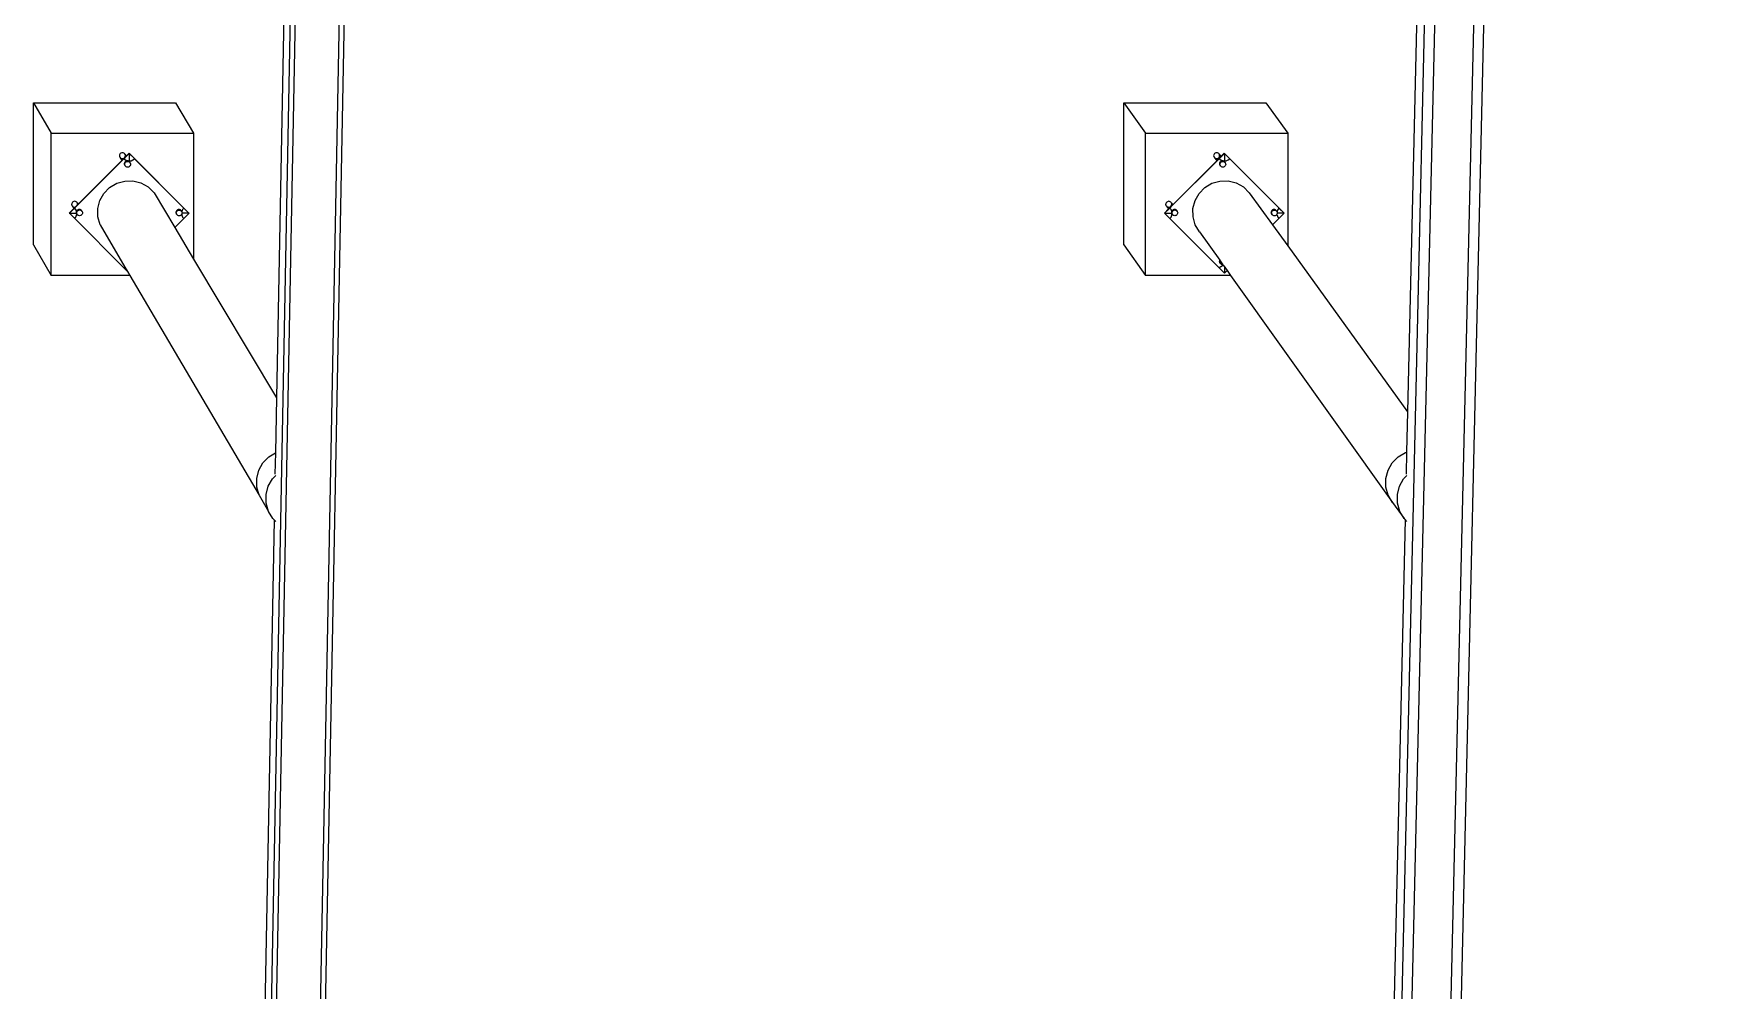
# Model space of a CAD drawing. Extents: x -1616 to 1629, y -1713 to 1708.
# Drawn here: x 709.9 to 945.7, y -1331.8 to -1197.2 of the extents above; entities that cross this region are included whole.
import ezdxf

# ---------------------------------------------------------------- set-up
doc = ezdxf.new("R2010")
doc.units = 0
doc.header["$MEASUREMENT"] = 0
doc.layers.get('0').update_dxf_attribs({"linetype": 'CONTINUOUS'})

msp = doc.modelspace()

# ---------------------------------------------------------------- linework, layer by layer
for p, q in [((736.24, -1712.91), (773.25, 240.58)), ((736.95, -1712.91), (774, 240.58)), ((743.06, -1712.91), (780.42, 240.58)), ((893.64, -1712.91), (938.57, 240.58)), ((895.06, -1712.91), (940.06, 240.58)), ((900.47, -1712.91), (945.74, 240.58)), ((745.31, -1632.4), (779.58, 158.03)), ((903.76, -1632.4), (945.31, 158.03)), ((747.5, -1068.68), (744.1, -1248.44)), ((907.31, -1068.58), (903.14, -1250.38)), ((709.95, -1206.95), (729.89, -1206.95)), ((709.95, -1226.9), (709.95, -1206.95)), ((709.95, -1206.95), (712.44, -1211.19)), ((729.89, -1206.95), (732.45, -1211.19)), ((863.26, -1206.95), (883.2, -1206.95)), ((863.26, -1226.9), (863.26, -1206.95)), ((863.26, -1206.95), (866.29, -1211.19)), ((883.2, -1206.95), (886.3, -1211.19)), ((712.44, -1211.19), (732.45, -1211.19)), ((712.44, -1231.2), (712.44, -1211.19)), ((732.45, -1211.19), (732.45, -1228.9)), ((866.29, -1211.19), (886.3, -1211.19)), ((866.29, -1231.2), (866.29, -1211.19)), ((886.3, -1211.19), (886.3, -1227.07)), ((722.04, -1214.25), (722.03, -1214.36)), ((722.08, -1214.15), (722.04, -1214.25)), ((722.15, -1214.07), (722.08, -1214.15)), ((722.24, -1214), (722.15, -1214.07)), ((722.34, -1213.96), (722.24, -1214)), ((722.44, -1213.95), (722.34, -1213.96)), ((722.55, -1213.96), (722.44, -1213.95)), ((722.65, -1214), (722.55, -1213.96)), ((722.74, -1214.07), (722.65, -1214)), ((722.8, -1214.15), (722.74, -1214.07)), ((722.85, -1214.25), (722.8, -1214.15)), ((722.8, -1214.15), (722.97, -1214.44)), ((722.86, -1214.36), (722.85, -1214.25)), ((722.97, -1214.44), (723.38, -1214.03)), ((722.99, -1214.47), (723.4, -1214.06)), ((723.38, -1214.03), (724.12, -1214.77)), ((723.38, -1214.03), (723.4, -1214.06)), ((723.4, -1214.06), (724.12, -1214.78)), ((723.4, -1214.06), (723.4, -1215.1)), ((723.4, -1214.06), (723.4, -1215.1)), ((875.89, -1214.25), (875.88, -1214.36)), ((875.93, -1214.15), (875.89, -1214.25)), ((876, -1214.07), (875.93, -1214.15)), ((876.09, -1214), (876, -1214.07)), ((876.19, -1213.96), (876.09, -1214)), ((876.29, -1213.95), (876.19, -1213.96)), ((876.4, -1213.96), (876.29, -1213.95)), ((876.5, -1214), (876.4, -1213.96)), ((876.59, -1214.07), (876.5, -1214)), ((876.65, -1214.15), (876.59, -1214.07)), ((876.7, -1214.25), (876.65, -1214.15)), ((876.65, -1214.15), (876.9, -1214.5)), ((876.71, -1214.36), (876.7, -1214.25)), ((876.9, -1214.5), (877.37, -1214.03)), ((876.92, -1214.53), (877.39, -1214.06)), ((877.37, -1214.03), (878.11, -1214.77)), ((877.37, -1214.03), (877.39, -1214.06)), ((877.39, -1214.06), (878.11, -1214.78)), ((877.39, -1214.06), (877.39, -1215.1)), ((877.39, -1214.06), (877.39, -1215.1)), ((716.21, -1221.2), (722.37, -1215.05)), ((716.23, -1221.23), (722.38, -1215.07)), ((722.03, -1214.36), (722.04, -1214.47)), ((722.04, -1214.47), (722.08, -1214.57)), ((722.08, -1214.57), (722.15, -1214.66)), ((722.08, -1214.57), (722.37, -1215.05)), ((722.15, -1214.66), (722.24, -1214.72)), ((722.24, -1214.72), (722.34, -1214.76)), ((722.34, -1214.76), (722.44, -1214.78)), ((722.37, -1215.05), (722.64, -1214.77)), ((722.37, -1215.05), (722.38, -1215.07)), ((722.38, -1215.07), (722.66, -1214.8)), ((722.44, -1214.78), (722.55, -1214.76)), ((722.55, -1214.76), (722.65, -1214.72)), ((722.64, -1214.77), (722.97, -1214.44)), ((722.64, -1214.77), (722.67, -1214.79)), ((722.64, -1214.77), (722.66, -1214.8)), ((722.65, -1214.72), (722.74, -1214.66)), ((722.66, -1214.8), (722.67, -1214.79)), ((722.66, -1214.8), (722.87, -1214.97)), ((722.67, -1214.79), (722.99, -1214.47)), ((722.73, -1215.4), (722.71, -1215.51)), ((722.71, -1215.51), (722.73, -1215.62)), ((722.74, -1215.41), (722.72, -1215.52)), ((722.74, -1215.41), (722.72, -1215.52)), ((722.72, -1215.52), (722.74, -1215.63)), ((722.72, -1215.52), (722.74, -1215.63)), ((722.77, -1215.3), (722.73, -1215.4)), ((722.73, -1215.62), (722.77, -1215.72)), ((722.74, -1214.66), (722.8, -1214.57)), ((722.78, -1215.31), (722.74, -1215.41)), ((722.78, -1215.31), (722.74, -1215.41)), ((722.74, -1215.52), (722.75, -1215.42)), ((722.75, -1215.62), (722.74, -1215.52)), ((722.74, -1215.63), (722.78, -1215.73)), ((722.74, -1215.63), (722.78, -1215.73)), ((722.75, -1215.42), (722.79, -1215.32)), ((722.79, -1215.72), (722.75, -1215.62)), ((722.83, -1215.22), (722.77, -1215.3)), ((722.77, -1215.58), (722.78, -1215.48)), ((722.78, -1215.68), (722.77, -1215.58)), ((722.77, -1215.72), (722.83, -1215.8)), ((722.84, -1215.23), (722.78, -1215.31)), ((722.84, -1215.23), (722.78, -1215.31)), ((722.78, -1215.48), (722.82, -1215.38)), ((722.81, -1215.75), (722.78, -1215.68)), ((722.78, -1215.73), (722.83, -1215.8)), ((722.78, -1215.73), (722.83, -1215.8)), ((722.79, -1215.32), (722.85, -1215.24)), ((722.81, -1215.75), (722.79, -1215.72)), ((722.79, -1215.72), (722.82, -1215.78)), ((722.8, -1214.57), (722.85, -1214.47)), ((722.82, -1215.78), (722.81, -1215.75)), ((722.82, -1215.38), (722.89, -1215.3)), ((722.84, -1215.8), (722.82, -1215.78)), ((722.92, -1215.15), (722.83, -1215.22)), ((722.84, -1215.8), (722.83, -1215.8)), ((722.83, -1215.8), (722.84, -1215.81)), ((722.83, -1215.8), (722.84, -1215.81)), ((722.89, -1215.86), (722.84, -1215.8)), ((722.84, -1215.81), (722.86, -1215.83)), ((722.84, -1215.81), (722.84, -1215.81)), ((722.84, -1215.81), (722.86, -1215.83)), ((722.84, -1215.81), (722.84, -1215.81)), ((722.85, -1214.47), (722.86, -1214.36)), ((722.85, -1215.24), (722.94, -1215.17)), ((722.85, -1215.24), (722.9, -1215.28)), ((722.87, -1214.97), (723.13, -1215.07)), ((722.89, -1215.3), (722.9, -1215.28)), ((722.97, -1215.93), (722.89, -1215.86)), ((722.9, -1215.28), (722.97, -1215.23)), ((723.02, -1215.11), (722.92, -1215.15)), ((722.94, -1215.17), (723.03, -1215.13)), ((722.97, -1214.44), (722.99, -1214.47)), ((722.97, -1215.23), (723.07, -1215.19)), ((723.07, -1215.97), (722.97, -1215.93)), ((723.13, -1215.09), (723.02, -1215.11)), ((723.03, -1215.13), (723.14, -1215.12)), ((723.07, -1215.19), (723.17, -1215.18)), ((723.17, -1215.98), (723.07, -1215.97)), ((723.13, -1215.07), (723.4, -1215.11)), ((723.24, -1215.11), (723.13, -1215.09)), ((723.14, -1215.12), (723.24, -1215.13)), ((723.17, -1215.18), (723.28, -1215.19)), ((723.28, -1215.97), (723.17, -1215.98)), ((723.34, -1215.15), (723.24, -1215.11)), ((723.24, -1215.13), (723.34, -1215.17)), ((723.28, -1215.19), (723.37, -1215.23)), ((723.37, -1215.93), (723.28, -1215.97)), ((723.42, -1215.22), (723.34, -1215.15)), ((723.34, -1215.17), (723.42, -1215.24)), ((723.37, -1215.23), (723.46, -1215.3)), ((723.46, -1215.86), (723.37, -1215.93)), ((723.4, -1215.11), (723.67, -1215.07)), ((723.49, -1215.3), (723.42, -1215.22)), ((723.42, -1215.24), (723.49, -1215.32)), ((723.5, -1215.31), (723.43, -1215.23)), ((723.5, -1215.31), (723.43, -1215.23)), ((723.46, -1215.3), (723.5, -1215.35)), ((723.52, -1215.78), (723.46, -1215.86)), ((723.52, -1215.37), (723.49, -1215.3)), ((723.49, -1215.32), (723.5, -1215.35)), ((723.49, -1215.32), (723.52, -1215.37)), ((723.54, -1215.41), (723.5, -1215.31)), ((723.54, -1215.41), (723.5, -1215.31)), ((723.5, -1215.35), (723.52, -1215.37)), ((723.52, -1215.37), (723.52, -1215.37)), ((723.52, -1215.37), (723.52, -1215.38)), ((723.52, -1215.38), (723.56, -1215.48)), ((723.56, -1215.68), (723.52, -1215.78)), ((723.54, -1215.43), (723.54, -1215.41)), ((723.54, -1215.43), (723.54, -1215.41)), ((723.56, -1215.48), (723.57, -1215.58)), ((723.57, -1215.58), (723.56, -1215.68)), ((723.67, -1215.07), (723.92, -1214.97)), ((723.92, -1214.97), (724.14, -1214.8)), ((724.12, -1214.78), (724.12, -1214.77)), ((724.12, -1214.77), (724.14, -1214.8)), ((724.12, -1214.77), (731.05, -1221.7)), ((724.12, -1214.78), (724.14, -1214.8)), ((724.14, -1214.8), (731.05, -1221.71)), ((870.13, -1221.27), (876.31, -1215.09)), ((870.15, -1221.3), (876.33, -1215.12)), ((875.88, -1214.36), (875.89, -1214.47)), ((875.89, -1214.47), (875.93, -1214.57)), ((875.93, -1214.57), (876, -1214.66)), ((875.93, -1214.57), (876.31, -1215.09)), ((876, -1214.66), (876.09, -1214.72)), ((876.09, -1214.72), (876.19, -1214.76)), ((876.19, -1214.76), (876.29, -1214.78)), ((876.29, -1214.78), (876.4, -1214.76)), ((876.31, -1215.09), (876.63, -1214.77)), ((876.31, -1215.09), (876.33, -1215.12)), ((876.33, -1215.12), (876.65, -1214.8)), ((876.4, -1214.76), (876.5, -1214.72)), ((876.5, -1214.72), (876.59, -1214.66)), ((876.59, -1214.66), (876.65, -1214.57)), ((876.63, -1214.77), (876.9, -1214.5)), ((876.63, -1214.77), (876.66, -1214.79)), ((876.63, -1214.77), (876.65, -1214.8)), ((876.65, -1214.57), (876.7, -1214.47)), ((876.65, -1214.8), (876.66, -1214.79)), ((876.65, -1214.8), (876.87, -1214.97)), ((876.66, -1214.79), (876.92, -1214.53)), ((876.7, -1214.47), (876.71, -1214.36)), ((876.72, -1215.4), (876.71, -1215.51)), ((876.71, -1215.51), (876.72, -1215.62)), ((876.76, -1215.3), (876.72, -1215.4)), ((876.73, -1215.41), (876.72, -1215.52)), ((876.73, -1215.41), (876.72, -1215.52)), ((876.72, -1215.52), (876.73, -1215.63)), ((876.72, -1215.52), (876.73, -1215.63)), ((876.72, -1215.62), (876.76, -1215.72)), ((876.77, -1215.31), (876.73, -1215.41)), ((876.77, -1215.31), (876.73, -1215.41)), ((876.73, -1215.52), (876.74, -1215.42)), ((876.74, -1215.62), (876.73, -1215.52)), ((876.73, -1215.63), (876.77, -1215.73)), ((876.73, -1215.63), (876.77, -1215.73)), ((876.74, -1215.42), (876.78, -1215.32)), ((876.78, -1215.72), (876.74, -1215.62)), ((876.83, -1215.22), (876.76, -1215.3)), ((876.76, -1215.72), (876.83, -1215.8)), ((876.84, -1215.23), (876.77, -1215.31)), ((876.84, -1215.23), (876.77, -1215.31)), ((876.77, -1215.58), (876.79, -1215.48)), ((876.79, -1215.68), (876.77, -1215.58)), ((876.77, -1215.73), (876.83, -1215.8)), ((876.77, -1215.73), (876.83, -1215.8)), ((876.78, -1215.32), (876.85, -1215.24)), ((876.82, -1215.77), (876.78, -1215.72)), ((876.78, -1215.72), (876.83, -1215.78)), ((876.79, -1215.48), (876.83, -1215.38)), ((876.82, -1215.77), (876.79, -1215.68)), ((876.83, -1215.78), (876.82, -1215.77)), ((876.91, -1215.15), (876.83, -1215.22)), ((876.83, -1215.38), (876.89, -1215.3)), ((876.84, -1215.79), (876.83, -1215.78)), ((876.84, -1215.79), (876.83, -1215.8)), ((876.83, -1215.8), (876.83, -1215.81)), ((876.83, -1215.8), (876.83, -1215.81)), ((876.83, -1215.81), (876.84, -1215.81)), ((876.83, -1215.81), (876.84, -1215.81)), ((876.89, -1215.86), (876.84, -1215.79)), ((876.84, -1215.81), (876.87, -1215.84)), ((876.84, -1215.81), (876.87, -1215.84)), ((876.85, -1215.24), (876.93, -1215.17)), ((876.85, -1215.24), (876.9, -1215.29)), ((876.87, -1214.97), (877.12, -1215.07)), ((876.89, -1215.3), (876.9, -1215.29)), ((876.97, -1215.93), (876.89, -1215.86)), ((876.9, -1214.5), (876.92, -1214.53)), ((876.9, -1215.29), (876.97, -1215.23)), ((877.01, -1215.11), (876.91, -1215.15)), ((876.93, -1215.17), (877.03, -1215.13)), ((876.97, -1215.23), (877.07, -1215.19)), ((877.07, -1215.97), (876.97, -1215.93)), ((877.12, -1215.09), (877.01, -1215.11)), ((877.03, -1215.13), (877.13, -1215.12)), ((877.07, -1215.19), (877.18, -1215.18)), ((877.18, -1215.98), (877.07, -1215.97)), ((877.12, -1215.07), (877.39, -1215.11)), ((877.23, -1215.11), (877.12, -1215.09)), ((877.13, -1215.12), (877.24, -1215.13)), ((877.18, -1215.18), (877.28, -1215.19)), ((877.28, -1215.97), (877.18, -1215.98)), ((877.33, -1215.15), (877.23, -1215.11)), ((877.24, -1215.13), (877.33, -1215.17)), ((877.28, -1215.19), (877.38, -1215.23)), ((877.38, -1215.93), (877.28, -1215.97)), ((877.42, -1215.22), (877.33, -1215.15)), ((877.33, -1215.17), (877.42, -1215.24)), ((877.38, -1215.23), (877.46, -1215.3)), ((877.46, -1215.86), (877.38, -1215.93)), ((877.39, -1215.11), (877.66, -1215.07)), ((877.48, -1215.3), (877.42, -1215.22)), ((877.42, -1215.24), (877.48, -1215.32)), ((877.49, -1215.31), (877.43, -1215.23)), ((877.49, -1215.31), (877.43, -1215.23)), ((877.46, -1215.3), (877.48, -1215.33)), ((877.52, -1215.78), (877.46, -1215.86)), ((877.5, -1215.35), (877.48, -1215.3)), ((877.48, -1215.32), (877.48, -1215.33)), ((877.48, -1215.32), (877.5, -1215.35)), ((877.48, -1215.33), (877.5, -1215.35)), ((877.52, -1215.37), (877.49, -1215.31)), ((877.52, -1215.37), (877.49, -1215.31)), ((877.5, -1215.35), (877.5, -1215.35)), ((877.5, -1215.35), (877.52, -1215.38)), ((877.52, -1215.38), (877.56, -1215.48)), ((877.56, -1215.68), (877.52, -1215.78)), ((877.56, -1215.48), (877.58, -1215.58)), ((877.58, -1215.58), (877.56, -1215.68)), ((877.66, -1215.07), (877.92, -1214.97)), ((877.92, -1214.97), (878.14, -1214.8)), ((878.11, -1214.78), (878.11, -1214.77)), ((878.11, -1214.77), (878.14, -1214.8)), ((878.11, -1214.77), (885.04, -1221.7)), ((878.11, -1214.78), (878.14, -1214.8)), ((878.14, -1214.8), (885.04, -1221.71)), ((719.83, -1219.67), (720.64, -1218.84)), ((720.64, -1218.84), (721.64, -1218.25)), ((721.64, -1218.25), (722.76, -1217.93)), ((722.76, -1217.93), (723.92, -1217.92)), ((723.92, -1217.92), (725.05, -1218.2)), ((725.05, -1218.2), (726.06, -1218.77)), ((726.06, -1218.77), (726.9, -1219.58)), ((873.83, -1219.67), (874.64, -1218.84)), ((874.64, -1218.84), (875.64, -1218.25)), ((875.64, -1218.25), (876.76, -1217.93)), ((876.76, -1217.93), (877.92, -1217.92)), ((877.92, -1217.92), (879.05, -1218.2)), ((879.05, -1218.2), (880.06, -1218.77)), ((880.06, -1218.77), (880.89, -1219.58)), ((715.32, -1221.09), (715.31, -1221.2)), ((715.32, -1221.3), (715.31, -1221.2)), ((715.36, -1220.99), (715.32, -1221.09)), ((715.36, -1221.4), (715.32, -1221.3)), ((715.43, -1220.9), (715.36, -1220.99)), ((715.52, -1220.84), (715.43, -1220.9)), ((715.62, -1220.79), (715.52, -1220.84)), ((715.72, -1220.78), (715.62, -1220.79)), ((715.83, -1220.79), (715.72, -1220.78)), ((715.81, -1221.6), (716.13, -1221.28)), ((715.93, -1220.84), (715.83, -1220.79)), ((715.88, -1221.58), (716.11, -1221.35)), ((716.02, -1220.9), (715.93, -1220.84)), ((716.08, -1220.99), (716.02, -1220.9)), ((716.13, -1221.09), (716.08, -1220.99)), ((716.08, -1220.99), (716.21, -1221.2)), ((716.11, -1221.35), (716.23, -1221.23)), ((716.11, -1221.35), (716.13, -1221.3)), ((716.14, -1221.2), (716.13, -1221.09)), ((716.13, -1221.28), (716.14, -1221.2)), ((716.13, -1221.28), (716.21, -1221.2)), ((716.13, -1221.3), (716.13, -1221.28)), ((716.21, -1221.2), (716.23, -1221.23)), ((718.98, -1221.81), (719.26, -1220.69)), ((719.26, -1220.69), (719.83, -1219.67)), ((726.9, -1219.58), (729.81, -1224.47)), ((869.17, -1221.09), (869.16, -1221.2)), ((869.17, -1221.3), (869.16, -1221.2)), ((869.21, -1220.99), (869.17, -1221.09)), ((869.21, -1221.4), (869.17, -1221.3)), ((869.28, -1220.9), (869.21, -1220.99)), ((869.37, -1220.84), (869.28, -1220.9)), ((869.47, -1220.79), (869.37, -1220.84)), ((869.57, -1220.78), (869.47, -1220.79)), ((869.68, -1220.79), (869.57, -1220.78)), ((869.78, -1220.84), (869.68, -1220.79)), ((869.7, -1221.7), (870.13, -1221.27)), ((869.72, -1221.73), (870.15, -1221.3)), ((869.87, -1220.9), (869.78, -1220.84)), ((869.93, -1220.99), (869.87, -1220.9)), ((869.98, -1221.09), (869.93, -1220.99)), ((869.93, -1220.99), (870.13, -1221.27)), ((869.93, -1221.4), (869.98, -1221.3)), ((869.99, -1221.2), (869.98, -1221.09)), ((869.98, -1221.3), (869.99, -1221.2)), ((870.13, -1221.27), (870.15, -1221.3)), ((872.97, -1221.81), (873.26, -1220.69)), ((873.26, -1220.69), (873.83, -1219.67)), ((880.89, -1219.58), (884.16, -1224.11)), ((714.97, -1222.44), (715.6, -1221.81)), ((714.99, -1222.47), (714.97, -1222.44)), ((714.97, -1222.44), (714.99, -1222.47)), ((714.99, -1222.47), (715.62, -1221.84)), ((715.73, -1223.21), (714.99, -1222.47)), ((714.99, -1222.47), (714.99, -1222.47)), ((714.99, -1222.47), (715.99, -1222.47)), ((714.99, -1222.47), (715.99, -1222.47)), ((715.36, -1221.4), (715.6, -1221.81)), ((715.52, -1221.56), (715.62, -1221.6)), ((715.6, -1221.81), (715.71, -1221.7)), ((715.6, -1221.81), (715.62, -1221.84)), ((715.62, -1221.6), (715.72, -1221.61)), ((715.62, -1221.84), (715.73, -1221.73)), ((715.71, -1221.7), (715.81, -1221.6)), ((715.73, -1221.73), (715.71, -1221.7)), ((715.71, -1221.7), (715.73, -1221.73)), ((715.72, -1221.61), (715.81, -1221.6)), ((715.73, -1221.73), (715.88, -1221.58)), ((715.89, -1221.95), (715.73, -1221.73)), ((715.73, -1221.73), (715.73, -1221.73)), ((715.73, -1223.21), (715.89, -1223)), ((722.66, -1230.14), (715.73, -1223.21)), ((715.81, -1221.6), (715.83, -1221.6)), ((715.83, -1221.6), (715.88, -1221.58)), ((716, -1222.2), (715.89, -1221.95)), ((715.89, -1223), (716, -1222.74)), ((715.99, -1222.24), (715.97, -1222.35)), ((715.99, -1222.24), (715.97, -1222.35)), ((715.97, -1222.35), (715.99, -1222.45)), ((715.97, -1222.35), (715.99, -1222.45)), ((716.03, -1222.14), (715.99, -1222.24)), ((716.03, -1222.14), (715.99, -1222.24)), ((715.99, -1222.35), (716, -1222.24)), ((716, -1222.45), (715.99, -1222.35)), ((715.99, -1222.45), (715.99, -1222.47)), ((715.99, -1222.45), (715.99, -1222.47)), ((715.99, -1222.47), (716, -1222.47)), ((715.99, -1222.47), (716.03, -1222.56)), ((715.99, -1222.47), (716, -1222.47)), ((715.99, -1222.47), (716.03, -1222.56)), ((716.04, -1222.14), (716, -1222.23)), ((716, -1222.23), (716, -1222.2)), ((716.02, -1222.38), (716, -1222.23)), ((716, -1222.23), (716, -1222.24)), ((716, -1222.45), (716, -1222.46)), ((716, -1222.45), (716.03, -1222.52)), ((716, -1222.46), (716.03, -1222.53)), ((716, -1222.47), (716.01, -1222.47)), ((716, -1222.47), (716.01, -1222.47)), ((716, -1222.74), (716.03, -1222.53)), ((716.01, -1222.47), (716.03, -1222.47)), ((716.01, -1222.47), (716.03, -1222.47)), ((716.02, -1222.38), (716.03, -1222.3)), ((716.02, -1222.41), (716.02, -1222.38)), ((716.03, -1222.49), (716.02, -1222.41)), ((716.09, -1222.05), (716.03, -1222.14)), ((716.09, -1222.05), (716.03, -1222.14)), ((716.03, -1222.3), (716.07, -1222.21)), ((716.03, -1222.51), (716.03, -1222.49)), ((716.03, -1222.52), (716.03, -1222.49)), ((716.06, -1222.58), (716.03, -1222.51)), ((716.04, -1222.55), (716.03, -1222.52)), ((716.03, -1222.53), (716.03, -1222.52)), ((716.03, -1222.53), (716.04, -1222.56)), ((716.03, -1222.56), (716.08, -1222.63)), ((716.03, -1222.56), (716.08, -1222.63)), ((716.04, -1222.14), (716.1, -1222.06)), ((716.06, -1222.58), (716.04, -1222.55)), ((716.04, -1222.55), (716.06, -1222.59)), ((716.04, -1222.56), (716.06, -1222.59)), ((716.07, -1222.6), (716.06, -1222.58)), ((716.06, -1222.59), (716.07, -1222.6)), ((716.06, -1222.59), (716.07, -1222.61)), ((716.07, -1222.21), (716.14, -1222.12)), ((716.07, -1222.61), (716.07, -1222.6)), ((716.14, -1222.69), (716.07, -1222.61)), ((716.08, -1222.63), (716.09, -1222.64)), ((716.08, -1222.63), (716.09, -1222.64)), ((716.09, -1222.64), (716.11, -1222.65)), ((716.09, -1222.64), (716.09, -1222.64)), ((716.09, -1222.64), (716.11, -1222.65)), ((716.09, -1222.64), (716.09, -1222.64)), ((716.1, -1222.06), (716.19, -1222)), ((716.11, -1222.06), (716.1, -1222.06)), ((716.1, -1222.06), (716.15, -1222.11)), ((716.19, -1221.99), (716.11, -1222.06)), ((716.14, -1222.12), (716.15, -1222.11)), ((716.22, -1222.76), (716.14, -1222.69)), ((716.15, -1222.11), (716.22, -1222.06)), ((716.29, -1221.95), (716.19, -1221.99)), ((716.19, -1222), (716.28, -1221.96)), ((716.22, -1222.06), (716.32, -1222.02)), ((716.32, -1222.8), (716.22, -1222.76)), ((716.28, -1221.96), (716.39, -1221.95)), ((716.4, -1221.93), (716.29, -1221.95)), ((716.32, -1222.02), (716.42, -1222)), ((716.42, -1222.81), (716.32, -1222.8)), ((716.39, -1221.95), (716.49, -1221.96)), ((716.51, -1221.95), (716.4, -1221.93)), ((716.42, -1222), (716.53, -1222.02)), ((716.53, -1222.8), (716.42, -1222.81)), ((716.49, -1221.96), (716.59, -1222)), ((716.61, -1221.99), (716.51, -1221.95)), ((716.53, -1222.02), (716.62, -1222.06)), ((716.62, -1222.76), (716.53, -1222.8)), ((716.59, -1222), (716.67, -1222.06)), ((716.7, -1222.06), (716.61, -1221.99)), ((716.62, -1222.06), (716.71, -1222.12)), ((716.71, -1222.69), (716.62, -1222.76)), ((716.67, -1222.06), (716.74, -1222.15)), ((716.75, -1222.14), (716.68, -1222.05)), ((716.75, -1222.14), (716.68, -1222.05)), ((716.71, -1222.12), (716.75, -1222.18)), ((716.77, -1222.61), (716.71, -1222.69)), ((716.74, -1222.15), (716.75, -1222.18)), ((716.74, -1222.15), (716.77, -1222.21)), ((716.79, -1222.24), (716.75, -1222.14)), ((716.79, -1222.24), (716.75, -1222.14)), ((716.75, -1222.18), (716.77, -1222.21)), ((716.77, -1222.21), (716.81, -1222.3)), ((716.81, -1222.51), (716.77, -1222.61)), ((716.79, -1222.26), (716.79, -1222.24)), ((716.79, -1222.26), (716.79, -1222.24)), ((716.81, -1222.3), (716.82, -1222.41)), ((716.82, -1222.41), (716.81, -1222.51)), ((718.99, -1222.97), (718.98, -1221.81)), ((719.31, -1224.09), (718.99, -1222.97)), ((731.07, -1223.21), (729.81, -1224.47)), ((729.99, -1222.25), (729.97, -1222.36)), ((729.99, -1222.25), (729.97, -1222.36)), ((729.97, -1222.36), (729.99, -1222.47)), ((729.97, -1222.36), (729.99, -1222.47)), ((730.03, -1222.15), (729.99, -1222.25)), ((730.03, -1222.15), (729.99, -1222.25)), ((729.99, -1222.36), (730, -1222.26)), ((730, -1222.46), (729.99, -1222.36)), ((729.99, -1222.47), (730.03, -1222.57)), ((729.99, -1222.47), (730.03, -1222.57)), ((730, -1222.26), (730.04, -1222.16)), ((730.04, -1222.56), (730, -1222.46)), ((730.02, -1222.42), (730.04, -1222.32)), ((730.04, -1222.52), (730.02, -1222.42)), ((730.1, -1222.07), (730.03, -1222.15)), ((730.1, -1222.07), (730.03, -1222.15)), ((730.03, -1222.57), (730.09, -1222.64)), ((730.03, -1222.57), (730.09, -1222.64)), ((730.04, -1222.16), (730.11, -1222.08)), ((730.04, -1222.32), (730.08, -1222.22)), ((730.07, -1222.59), (730.04, -1222.52)), ((730.07, -1222.59), (730.04, -1222.56)), ((730.04, -1222.56), (730.08, -1222.62)), ((730.08, -1222.62), (730.07, -1222.59)), ((730.08, -1222.22), (730.14, -1222.14)), ((730.09, -1222.64), (730.08, -1222.62)), ((730.17, -1221.99), (730.09, -1222.06)), ((730.09, -1222.06), (730.11, -1222.08)), ((730.09, -1222.64), (730.09, -1222.65)), ((730.09, -1222.64), (730.09, -1222.64)), ((730.09, -1222.64), (730.09, -1222.65)), ((730.11, -1222.66), (730.09, -1222.64)), ((730.09, -1222.65), (730.09, -1222.65)), ((730.09, -1222.65), (730.11, -1222.66)), ((730.09, -1222.65), (730.1, -1222.66)), ((730.09, -1222.65), (730.1, -1222.66)), ((730.1, -1222.66), (730.12, -1222.67)), ((730.1, -1222.66), (730.12, -1222.67)), ((730.11, -1222.08), (730.19, -1222.01)), ((730.11, -1222.08), (730.16, -1222.13)), ((730.14, -1222.7), (730.11, -1222.66)), ((730.14, -1222.14), (730.16, -1222.13)), ((730.23, -1222.77), (730.14, -1222.7)), ((730.16, -1222.13), (730.23, -1222.07)), ((730.27, -1221.95), (730.17, -1221.99)), ((730.19, -1222.01), (730.29, -1221.97)), ((730.23, -1222.07), (730.32, -1222.03)), ((730.32, -1222.81), (730.23, -1222.77)), ((730.38, -1221.93), (730.27, -1221.95)), ((730.29, -1221.97), (730.39, -1221.96)), ((730.32, -1222.03), (730.43, -1222.02)), ((730.43, -1222.82), (730.32, -1222.81)), ((730.49, -1221.95), (730.38, -1221.93)), ((730.39, -1221.96), (730.5, -1221.97)), ((730.43, -1222.02), (730.53, -1222.03)), ((730.53, -1222.81), (730.43, -1222.82)), ((730.59, -1221.99), (730.49, -1221.95)), ((730.5, -1221.97), (730.59, -1222.01)), ((730.53, -1222.03), (730.63, -1222.07)), ((730.63, -1222.77), (730.53, -1222.81)), ((730.68, -1222.06), (730.59, -1221.99)), ((730.59, -1222.01), (730.68, -1222.08)), ((730.63, -1222.07), (730.71, -1222.14)), ((730.71, -1222.7), (730.63, -1222.77)), ((730.74, -1222.14), (730.68, -1222.06)), ((730.68, -1222.08), (730.74, -1222.16)), ((730.75, -1222.15), (730.69, -1222.07)), ((730.75, -1222.15), (730.69, -1222.07)), ((730.71, -1222.14), (730.75, -1222.19)), ((730.77, -1222.62), (730.71, -1222.7)), ((730.77, -1222.21), (730.74, -1222.14)), ((730.74, -1222.16), (730.75, -1222.19)), ((730.74, -1222.16), (730.77, -1222.21)), ((730.79, -1222.25), (730.75, -1222.15)), ((730.79, -1222.25), (730.75, -1222.15)), ((730.75, -1222.19), (730.77, -1222.21)), ((730.77, -1222.21), (730.77, -1222.22)), ((730.77, -1222.21), (730.77, -1222.21)), ((730.77, -1222.22), (730.79, -1222.26)), ((730.78, -1222.61), (730.77, -1222.62)), ((730.82, -1222.52), (730.78, -1222.61)), ((730.78, -1222.61), (730.8, -1222.74)), ((730.8, -1222.2), (730.79, -1222.26)), ((730.8, -1222.27), (730.79, -1222.25)), ((730.8, -1222.27), (730.79, -1222.25)), ((730.79, -1222.26), (730.82, -1222.32)), ((730.9, -1221.95), (730.8, -1222.2)), ((730.8, -1222.74), (730.9, -1223)), ((730.82, -1222.32), (730.83, -1222.42)), ((730.83, -1222.42), (730.82, -1222.52)), ((731.81, -1222.47), (730.82, -1222.47)), ((731.81, -1222.47), (730.82, -1222.47)), ((731.07, -1221.73), (730.9, -1221.95)), ((730.9, -1223), (731.07, -1223.21)), ((731.05, -1221.7), (731.79, -1222.44)), ((731.05, -1221.7), (731.07, -1221.73)), ((731.05, -1221.7), (731.05, -1221.71)), ((731.05, -1221.71), (731.07, -1221.73)), ((731.07, -1221.73), (731.79, -1222.45)), ((731.81, -1222.47), (731.07, -1223.21)), ((731.79, -1222.44), (731.79, -1222.45)), ((731.79, -1222.44), (731.81, -1222.47)), ((731.79, -1222.45), (731.81, -1222.47)), ((868.96, -1222.44), (869.54, -1221.86)), ((868.99, -1222.47), (868.96, -1222.44)), ((868.96, -1222.44), (868.98, -1222.47)), ((869.72, -1223.21), (868.98, -1222.47)), ((868.98, -1222.47), (868.99, -1222.47)), ((868.98, -1222.47), (869.99, -1222.47)), ((868.98, -1222.47), (869.99, -1222.47)), ((868.99, -1222.47), (869.56, -1221.89)), ((869.21, -1221.4), (869.54, -1221.86)), ((869.43, -1221.58), (869.47, -1221.6)), ((869.47, -1221.6), (869.57, -1221.61)), ((869.54, -1221.86), (869.7, -1221.7)), ((869.54, -1221.86), (869.56, -1221.89)), ((869.56, -1221.89), (869.72, -1221.73)), ((869.57, -1221.61), (869.68, -1221.6)), ((869.68, -1221.6), (869.78, -1221.56)), ((869.72, -1221.73), (869.7, -1221.7)), ((869.7, -1221.7), (869.72, -1221.73)), ((869.89, -1221.95), (869.72, -1221.73)), ((869.72, -1221.73), (869.72, -1221.73)), ((869.72, -1223.21), (869.89, -1223)), ((876.65, -1230.14), (869.72, -1223.21)), ((869.78, -1221.56), (869.87, -1221.49)), ((869.87, -1221.49), (869.93, -1221.4)), ((869.99, -1222.2), (869.89, -1221.95)), ((869.89, -1223), (869.99, -1222.74)), ((869.98, -1222.24), (869.97, -1222.35)), ((869.98, -1222.24), (869.97, -1222.35)), ((869.97, -1222.35), (869.98, -1222.45)), ((869.97, -1222.35), (869.98, -1222.45)), ((870.02, -1222.14), (869.98, -1222.24)), ((870.02, -1222.14), (869.98, -1222.24)), ((869.98, -1222.35), (869.99, -1222.24)), ((869.99, -1222.45), (869.98, -1222.35)), ((869.98, -1222.45), (869.99, -1222.47)), ((869.98, -1222.45), (869.99, -1222.47)), ((870, -1222.23), (869.99, -1222.2)), ((870, -1222.23), (869.99, -1222.24)), ((869.99, -1222.45), (869.99, -1222.46)), ((869.99, -1222.45), (870.02, -1222.52)), ((869.99, -1222.46), (870.02, -1222.53)), ((869.99, -1222.47), (870, -1222.47)), ((869.99, -1222.47), (870.02, -1222.56)), ((869.99, -1222.47), (870, -1222.47)), ((869.99, -1222.47), (870.02, -1222.56)), ((869.99, -1222.74), (870.02, -1222.53)), ((870.04, -1222.14), (870, -1222.23)), ((870.03, -1222.47), (870, -1222.23)), ((870, -1222.47), (870, -1222.47)), ((870, -1222.47), (870.02, -1222.47)), ((870, -1222.47), (870, -1222.47)), ((870, -1222.47), (870.02, -1222.47)), ((870.09, -1222.05), (870.02, -1222.14)), ((870.09, -1222.05), (870.02, -1222.14)), ((870.02, -1222.41), (870.04, -1222.3)), ((870.04, -1222.51), (870.02, -1222.41)), ((870.02, -1222.52), (870.03, -1222.47)), ((870.03, -1222.55), (870.02, -1222.52)), ((870.02, -1222.53), (870.02, -1222.52)), ((870.02, -1222.53), (870.04, -1222.56)), ((870.02, -1222.56), (870.08, -1222.63)), ((870.02, -1222.56), (870.08, -1222.63)), ((870.07, -1222.6), (870.03, -1222.55)), ((870.03, -1222.55), (870.08, -1222.61)), ((870.04, -1222.14), (870.1, -1222.06)), ((870.04, -1222.3), (870.08, -1222.21)), ((870.07, -1222.6), (870.04, -1222.51)), ((870.04, -1222.56), (870.1, -1222.65)), ((870.08, -1222.61), (870.07, -1222.6)), ((870.08, -1222.21), (870.14, -1222.12)), ((870.11, -1222.65), (870.08, -1222.61)), ((870.08, -1222.63), (870.08, -1222.64)), ((870.08, -1222.63), (870.08, -1222.64)), ((870.08, -1222.64), (870.09, -1222.64)), ((870.08, -1222.64), (870.09, -1222.64)), ((870.09, -1222.64), (870.12, -1222.67)), ((870.09, -1222.64), (870.12, -1222.67)), ((870.19, -1221.99), (870.1, -1222.06)), ((870.1, -1222.06), (870.18, -1222)), ((870.1, -1222.06), (870.1, -1222.06)), ((870.1, -1222.06), (870.15, -1222.12)), ((870.1, -1222.65), (870.11, -1222.65)), ((870.14, -1222.69), (870.11, -1222.65)), ((870.14, -1222.12), (870.15, -1222.12)), ((870.22, -1222.76), (870.14, -1222.69)), ((870.15, -1222.12), (870.22, -1222.06)), ((870.18, -1222), (870.28, -1221.96)), ((870.29, -1221.95), (870.19, -1221.99)), ((870.22, -1222.06), (870.32, -1222.02)), ((870.32, -1222.8), (870.22, -1222.76)), ((870.28, -1221.96), (870.38, -1221.95)), ((870.4, -1221.93), (870.29, -1221.95)), ((870.32, -1222.02), (870.43, -1222)), ((870.43, -1222.81), (870.32, -1222.8)), ((870.38, -1221.95), (870.49, -1221.96)), ((870.5, -1221.95), (870.4, -1221.93)), ((870.43, -1222), (870.53, -1222.02)), ((870.53, -1222.8), (870.43, -1222.81)), ((870.49, -1221.96), (870.58, -1222)), ((870.6, -1221.99), (870.5, -1221.95)), ((870.53, -1222.02), (870.63, -1222.06)), ((870.63, -1222.76), (870.53, -1222.8)), ((870.58, -1222), (870.67, -1222.06)), ((870.69, -1222.06), (870.6, -1221.99)), ((870.63, -1222.06), (870.71, -1222.12)), ((870.71, -1222.69), (870.63, -1222.76)), ((870.67, -1222.06), (870.73, -1222.15)), ((870.74, -1222.14), (870.68, -1222.05)), ((870.74, -1222.14), (870.68, -1222.05)), ((870.71, -1222.12), (870.73, -1222.16)), ((870.77, -1222.61), (870.71, -1222.69)), ((870.73, -1222.15), (870.73, -1222.16)), ((870.73, -1222.15), (870.77, -1222.21)), ((870.73, -1222.16), (870.77, -1222.21)), ((870.77, -1222.2), (870.74, -1222.14)), ((870.77, -1222.2), (870.74, -1222.14)), ((870.77, -1222.21), (870.81, -1222.3)), ((870.81, -1222.51), (870.77, -1222.61)), ((870.81, -1222.3), (870.83, -1222.41)), ((870.83, -1222.41), (870.81, -1222.51)), ((872.99, -1222.97), (872.97, -1221.81)), ((873.3, -1224.09), (872.99, -1222.97)), ((883.98, -1222.25), (883.97, -1222.36)), ((883.98, -1222.25), (883.97, -1222.36)), ((883.97, -1222.36), (883.98, -1222.47)), ((883.97, -1222.36), (883.98, -1222.47)), ((884.03, -1222.15), (883.98, -1222.25)), ((884.03, -1222.15), (883.98, -1222.25)), ((883.98, -1222.36), (884, -1222.26)), ((884, -1222.46), (883.98, -1222.36)), ((883.98, -1222.47), (884.03, -1222.57)), ((883.98, -1222.47), (884.03, -1222.57)), ((884, -1222.26), (884.04, -1222.16)), ((884.04, -1222.56), (884, -1222.46)), ((884.09, -1222.07), (884.03, -1222.15)), ((884.09, -1222.07), (884.03, -1222.15)), ((884.03, -1222.42), (884.04, -1222.32)), ((884.04, -1222.52), (884.03, -1222.42)), ((884.03, -1222.57), (884.08, -1222.64)), ((884.03, -1222.57), (884.08, -1222.64)), ((884.04, -1222.16), (884.1, -1222.08)), ((884.04, -1222.32), (884.08, -1222.22)), ((884.08, -1222.61), (884.04, -1222.52)), ((884.08, -1222.61), (884.04, -1222.56)), ((884.04, -1222.56), (884.08, -1222.62)), ((884.17, -1221.99), (884.08, -1222.06)), ((884.08, -1222.06), (884.1, -1222.08)), ((884.08, -1222.22), (884.14, -1222.14)), ((884.08, -1222.62), (884.08, -1222.61)), ((884.09, -1222.64), (884.08, -1222.62)), ((884.08, -1222.64), (884.08, -1222.65)), ((884.09, -1222.64), (884.08, -1222.64)), ((884.08, -1222.64), (884.09, -1222.65)), ((884.08, -1222.65), (884.09, -1222.65)), ((884.12, -1222.68), (884.09, -1222.64)), ((884.09, -1222.65), (884.12, -1222.68)), ((884.09, -1222.65), (884.09, -1222.66)), ((884.09, -1222.65), (884.09, -1222.66)), ((884.09, -1222.66), (884.13, -1222.68)), ((884.09, -1222.66), (884.13, -1222.68)), ((884.1, -1222.08), (884.18, -1222.01)), ((884.1, -1222.08), (884.15, -1222.13)), ((884.14, -1222.7), (884.12, -1222.68)), ((884.14, -1222.14), (884.15, -1222.13)), ((884.23, -1222.77), (884.14, -1222.7)), ((884.15, -1222.13), (884.23, -1222.07)), ((885.06, -1223.21), (884.16, -1224.11)), ((884.27, -1221.95), (884.17, -1221.99)), ((884.18, -1222.01), (884.28, -1221.97)), ((884.23, -1222.07), (884.33, -1222.03)), ((884.33, -1222.81), (884.23, -1222.77)), ((884.38, -1221.93), (884.27, -1221.95)), ((884.28, -1221.97), (884.39, -1221.96)), ((884.33, -1222.03), (884.43, -1222.02)), ((884.43, -1222.82), (884.33, -1222.81)), ((884.48, -1221.95), (884.38, -1221.93)), ((884.39, -1221.96), (884.49, -1221.97)), ((884.43, -1222.02), (884.53, -1222.03)), ((884.53, -1222.81), (884.43, -1222.82)), ((884.58, -1221.99), (884.48, -1221.95)), ((884.49, -1221.97), (884.59, -1222.01)), ((884.53, -1222.03), (884.63, -1222.07)), ((884.63, -1222.77), (884.53, -1222.81)), ((884.67, -1222.06), (884.58, -1221.99)), ((884.59, -1222.01), (884.67, -1222.08)), ((884.63, -1222.07), (884.71, -1222.14)), ((884.71, -1222.7), (884.63, -1222.77)), ((884.74, -1222.14), (884.67, -1222.06)), ((884.67, -1222.08), (884.73, -1222.16)), ((884.75, -1222.15), (884.68, -1222.07)), ((884.75, -1222.15), (884.68, -1222.07)), ((884.71, -1222.14), (884.74, -1222.17)), ((884.78, -1222.62), (884.71, -1222.7)), ((884.73, -1222.16), (884.74, -1222.17)), ((884.73, -1222.16), (884.76, -1222.19)), ((884.76, -1222.19), (884.74, -1222.14)), ((884.74, -1222.17), (884.76, -1222.19)), ((884.77, -1222.21), (884.75, -1222.15)), ((884.77, -1222.21), (884.75, -1222.15)), ((884.76, -1222.19), (884.76, -1222.19)), ((884.76, -1222.19), (884.78, -1222.22)), ((884.78, -1222.22), (884.79, -1222.24)), ((884.82, -1222.52), (884.78, -1222.62)), ((884.78, -1222.62), (884.79, -1222.74)), ((884.78, -1222.62), (884.78, -1222.62)), ((884.9, -1221.95), (884.79, -1222.2)), ((884.79, -1222.2), (884.79, -1222.24)), ((884.79, -1222.24), (884.82, -1222.32)), ((884.79, -1222.74), (884.9, -1223)), ((884.82, -1222.32), (884.83, -1222.42)), ((884.83, -1222.42), (884.82, -1222.52)), ((885.81, -1222.47), (884.82, -1222.47)), ((885.81, -1222.47), (884.82, -1222.47)), ((885.06, -1221.73), (884.9, -1221.95)), ((884.9, -1223), (885.06, -1223.21)), ((885.04, -1221.7), (885.78, -1222.44)), ((885.04, -1221.7), (885.06, -1221.73)), ((885.04, -1221.7), (885.04, -1221.71)), ((885.04, -1221.71), (885.06, -1221.73)), ((885.06, -1221.73), (885.78, -1222.45)), ((885.81, -1222.47), (885.06, -1223.21)), ((885.78, -1222.44), (885.78, -1222.45)), ((885.78, -1222.44), (885.81, -1222.47)), ((885.78, -1222.45), (885.81, -1222.47)), ((719.31, -1224.09), (722.8, -1230.03)), ((729.81, -1224.47), (732.45, -1228.9)), ((873.9, -1225.09), (873.3, -1224.09)), ((873.9, -1225.09), (876.74, -1229.08)), ((884.16, -1224.11), (886.3, -1227.07)), ((709.95, -1226.9), (712.44, -1231.2)), ((863.26, -1226.9), (866.29, -1231.2)), ((886.3, -1227.07), (903.14, -1250.38)), ((722.8, -1230.03), (722.66, -1230.14)), ((723.15, -1230.64), (722.66, -1230.14)), ((722.8, -1230.03), (723.15, -1230.64)), ((723.15, -1230.64), (723.48, -1231.2)), ((732.45, -1228.9), (744.1, -1248.44)), ((876.87, -1229.98), (876.65, -1230.14)), ((877.39, -1230.88), (876.65, -1230.14)), ((876.72, -1229.13), (876.71, -1229.24)), ((876.71, -1229.24), (876.72, -1229.34)), ((876.74, -1229.08), (876.72, -1229.13)), ((876.72, -1229.24), (876.73, -1229.13)), ((876.73, -1229.34), (876.72, -1229.24)), ((876.72, -1229.34), (876.76, -1229.44)), ((876.73, -1229.13), (876.75, -1229.09)), ((876.77, -1229.44), (876.73, -1229.34)), ((876.74, -1229.08), (876.75, -1229.09)), ((876.75, -1229.09), (876.79, -1229.15)), ((876.76, -1229.3), (876.78, -1229.19)), ((876.78, -1229.4), (876.76, -1229.3)), ((876.76, -1229.44), (876.83, -1229.53)), ((876.81, -1229.49), (876.77, -1229.44)), ((876.77, -1229.44), (876.82, -1229.5)), ((876.78, -1229.19), (876.79, -1229.15)), ((876.81, -1229.49), (876.78, -1229.4)), ((876.79, -1229.15), (877.18, -1229.7)), ((876.82, -1229.5), (876.81, -1229.49)), ((876.86, -1229.56), (876.82, -1229.5)), ((876.83, -1229.53), (876.86, -1229.56)), ((876.88, -1229.58), (876.86, -1229.56)), ((877.12, -1229.87), (876.87, -1229.98)), ((876.96, -1229.65), (876.88, -1229.58)), ((877.06, -1229.69), (876.96, -1229.65)), ((877.17, -1229.7), (877.06, -1229.69)), ((877.29, -1229.85), (877.12, -1229.87)), ((877.18, -1229.7), (877.17, -1229.7)), ((877.18, -1229.7), (877.29, -1229.85)), ((877.29, -1229.85), (877.76, -1230.51)), ((877.76, -1230.51), (877.39, -1230.88)), ((877.42, -1230.03), (877.42, -1230.88)), ((877.42, -1230.03), (877.42, -1230.88)), ((877.76, -1230.51), (878.25, -1231.2)), ((723.48, -1231.2), (712.44, -1231.2)), ((723.48, -1231.2), (741.66, -1262.13)), ((878.25, -1231.2), (866.29, -1231.2)), ((878.25, -1231.2), (901.05, -1263.16)), ((744.1, -1248.44), (743.95, -1256.17)), ((903.14, -1250.38), (903.01, -1256.06)), ((742.2, -1257.57), (743.04, -1256.71)), ((743.04, -1256.71), (743.95, -1256.17)), ((743.95, -1256.17), (743.89, -1259.17)), ((900.98, -1257.57), (901.82, -1256.71)), ((901.82, -1256.71), (902.85, -1256.1)), ((902.85, -1256.1), (903.01, -1256.06)), ((903.01, -1256.06), (902.93, -1259.17)), ((741.32, -1259.78), (741.62, -1258.62)), ((741.62, -1258.62), (742.2, -1257.57)), ((900.1, -1259.78), (900.4, -1258.62)), ((900.4, -1258.62), (900.98, -1257.57)), ((741.33, -1260.98), (741.32, -1259.78)), ((741.66, -1262.13), (741.33, -1260.98)), ((742.65, -1262.03), (742.94, -1260.87)), ((742.94, -1260.87), (743.53, -1259.82)), ((743.53, -1259.82), (744, -1259.34)), ((900.11, -1260.98), (900.1, -1259.78)), ((900.44, -1262.13), (900.11, -1260.98)), ((901.71, -1262.03), (902.01, -1260.87)), ((902.01, -1260.87), (902.59, -1259.82)), ((902.59, -1259.82), (903.06, -1259.34)), ((741.66, -1262.13), (742.99, -1264.39)), ((742.66, -1263.23), (742.65, -1262.03)), ((742.99, -1264.39), (742.66, -1263.23)), ((901.05, -1263.16), (900.44, -1262.13)), ((901.05, -1263.16), (902.66, -1265.42)), ((901.72, -1263.23), (901.71, -1262.03)), ((902.05, -1264.39), (901.72, -1263.23)), ((743.77, -1265.59), (740.44, -1441.66)), ((743.6, -1265.42), (742.99, -1264.39)), ((743.77, -1265.59), (743.6, -1265.42)), ((744, -1265.81), (743.77, -1265.59)), ((902.79, -1265.54), (898.69, -1444.05)), ((902.66, -1265.42), (902.05, -1264.39)), ((902.79, -1265.54), (902.66, -1265.42)), ((903.06, -1265.81), (902.79, -1265.54))]:
    msp.add_line(p, q)

doc.saveas('drawing.dxf')
